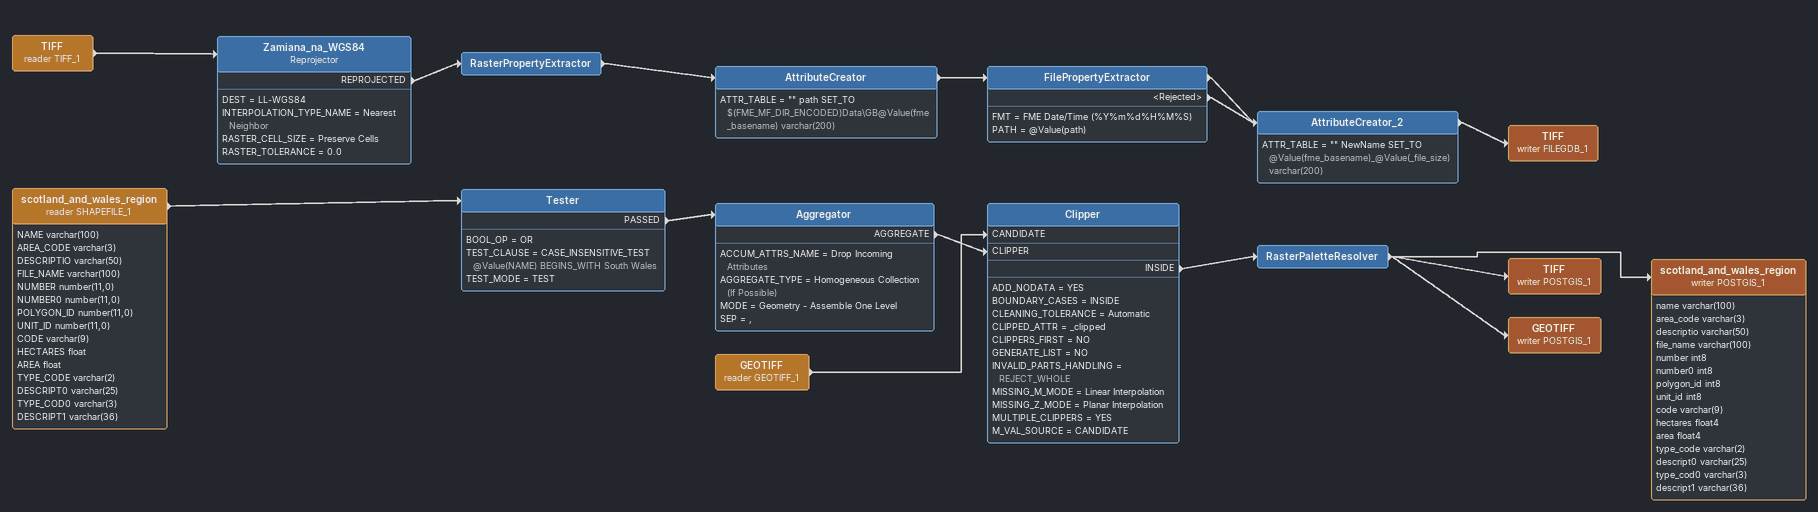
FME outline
TIFF (reader TIFF_1)
    -> Zamiana_na_WGS84
Zamiana_na_WGS84: Reprojector
    DEST = LL-WGS84
    INTERPOLATION_TYPE_NAME = Nearest Neighbor
    RASTER_CELL_SIZE = Preserve Cells
    RASTER_TOLERANCE = 0.0
    REPROJECTED -> RasterPropertyExtractor
RasterPropertyExtractor
    -> AttributeCreator
AttributeCreator
    ATTR_TABLE = "" path SET_TO $(FME_MF_DIR_ENCODED)Data\GB@Value(fme_basename) varchar(200)
    -> FilePropertyExtractor
FilePropertyExtractor
    FMT = FME Date/Time (%Y%m%d%H%M%S)
    PATH = @Value(path)
    -> AttributeCreator_2
    <Rejected> -> AttributeCreator_2
AttributeCreator_2
    ATTR_TABLE = "" NewName SET_TO @Value(fme_basename)_@Value(_file_size) varchar(200)
    -> TIFF (writer FILEGDB_1)
TIFF (writer FILEGDB_1)
scotland_and_wales_region (reader SHAPEFILE_1)
    attributes: NAME varchar(100), AREA_CODE varchar(3), DESCRIPTIO varchar(50), FILE_NAME varchar(100), NUMBER number(11,0), NUMBER0 number(11,0), POLYGON_ID number(11,0), UNIT_ID number(11,0), CODE varchar(9), HECTARES float, AREA float, TYPE_CODE varchar(2), DESCRIPT0 varchar(25), TYPE_COD0 varchar(3), DESCRIPT1 varchar(36)
    -> Tester
Tester
    BOOL_OP = OR
    TEST_CLAUSE = CASE_INSENSITIVE_TEST @Value(NAME) BEGINS_WITH South Wales
    TEST_MODE = TEST
    PASSED -> Aggregator
Aggregator
    ACCUM_ATTRS_NAME = Drop Incoming Attributes
    AGGREGATE_TYPE = Homogeneous Collection (If Possible)
    MODE = Geometry - Assemble One Level
    SEP = ,
    AGGREGATE -> Clipper [CLIPPER]
GEOTIFF (reader GEOTIFF_1)
    -> Clipper [CANDIDATE]
Clipper
    ADD_NODATA = YES
    BOUNDARY_CASES = INSIDE
    CLEANING_TOLERANCE = Automatic
    CLIPPED_ATTR = _clipped
    CLIPPERS_FIRST = NO
    GENERATE_LIST = NO
    INVALID_PARTS_HANDLING = REJECT_WHOLE
    MISSING_M_MODE = Linear Interpolation
    MISSING_Z_MODE = Planar Interpolation
    MULTIPLE_CLIPPERS = YES
    M_VAL_SOURCE = CANDIDATE
    INSIDE -> RasterPaletteResolver
RasterPaletteResolver
    -> scotland_and_wales_region (writer POSTGIS_1)
    -> GEOTIFF (writer POSTGIS_1)
    -> TIFF (writer POSTGIS_1)
TIFF (writer POSTGIS_1)
scotland_and_wales_region (writer POSTGIS_1)
    attributes: name varchar(100), area_code varchar(3), descriptio varchar(50), file_name varchar(100), number int8, number0 int8, polygon_id int8, unit_id int8, code varchar(9), hectares float4, area float4, type_code varchar(2), descript0 varchar(25), type_cod0 varchar(3), descript1 varchar(36)
GEOTIFF (writer POSTGIS_1)
